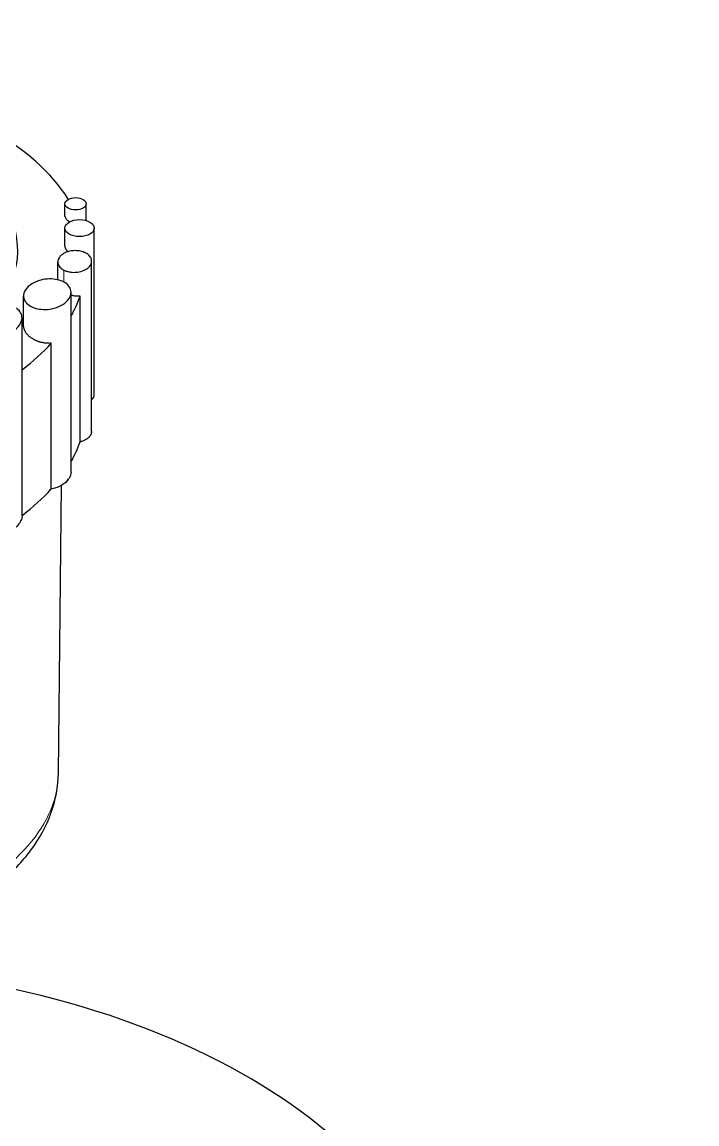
# Model space of a CAD drawing. Header units: millimetres. Extents: x 0 to 89100, y 0 to 63000.
# Drawn here: x 72157.7 to 72220, y 56203.5 to 56305.3 of the extents above; entities that cross this region are included whole.
import ezdxf

# ---------------------------------------------------------------- set-up
doc = ezdxf.new("R2010")
doc.units = ezdxf.units.MM
doc.header["$LTSCALE"] = 150
doc.layers.add('Visible', color=7, linetype='Continuous', lineweight=25)
doc.layers.add('Visible Narrow', color=7, linetype='Continuous', lineweight=18)

msp = doc.modelspace()

# ---------------------------------------------------------------- linework, layer by layer
at = {"layer": 'Visible'}
for p, q in [((72161.62, 56287.34), (72161.62, 56288.49)), ((72163.58, 56286.94), (72163.58, 56288.49)), ((72161.61, 56284.6), (72161.61, 56286.24)), ((72164.33, 56270.85), (72164.33, 56286.24)), ((72160.97, 56281.47), (72160.97, 56283.13)), ((72164.08, 56267.49), (72164.08, 56283.2)), ((72162.18, 56263.68), (72162.18, 56280.31)), ((72157.8, 56277.28), (72157.8, 56279.97)), ((72163.03, 56266.52), (72163.03, 56279.97)), ((72157.66, 56259.69), (72157.66, 56277.97)), ((72160.36, 56262.16), (72160.36, 56275.61)), ((72161.02, 56235.96), (72161.3, 56262.49))]:
    msp.add_line(p, q, dxfattribs=at)
for centre, major_axis, start_param, end_param in [((68289.52, 57194.93), (-6187.5, 0), 6.096202, 9.616876), ((68289.52, 57194.93), (6112.5, 0), 4.532673, 6.283185), ((72134.76, 56283.3), (28.85, 0), 0.343197, 2.206036), ((72134.76, 56284.2), (-22.5, 0), 2.750581, 8.718739), ((72134.76, 56283.3), (28.85, 0), 5.966736, 6.081855), ((72134.76, 56283.3), (28.85, 0), 5.62912, 5.803599), ((72162.97, 56270.85), (1.36, 0), 5.670954, 6.283185), ((72162.2, 56267.48), (1.89, 0), 6.075538, 6.194336), ((72134.76, 56269.85), (28.85, 0), 5.966736, 6.081855), ((72159.28, 56263.69), (2.89, 0), 5.814205, 5.932106), ((72134.76, 56269.85), (-28.85, 0), 2.487527, 2.662006), ((72134.76, 56182.63), (61.87, 0), 1.816979, 7.607799)]:
    msp.add_ellipse(centre, major_axis=major_axis, ratio=0.57735, start_param=start_param, end_param=end_param, dxfattribs=at)
for centre, major_axis in [((72162.6, 56288.49), (-0.98, 0)), ((72162.97, 56286.24), (-1.36, 0))]:
    msp.add_ellipse(centre, major_axis=major_axis, ratio=0.57735, dxfattribs=at)
for points, knots in [([(72161.62, 56287.34), (72161.62, 56287.28), (72161.65, 56287.21), (72161.74, 56287.07), (72161.81, 56287), (72161.94, 56286.9), (72162, 56286.86), (72162.07, 56286.83)], [-0.5927585, -0.5927585, -0.5927585, -0.5927585, -0.5465636, -0.5465636, -0.4974554, -0.4974554, -0.4679793, -0.4679793, -0.4679793, -0.4679793]), ([(72161.61, 56284.6), (72161.61, 56284.59), (72161.61, 56284.58), (72161.61, 56284.57), (72161.61, 56284.56), (72161.61, 56284.55), (72161.61, 56284.54), (72161.61, 56284.53), (72161.61, 56284.52), (72161.62, 56284.51), (72161.62, 56284.49), (72161.62, 56284.48), (72161.62, 56284.47), (72161.63, 56284.46), (72161.63, 56284.45), (72161.63, 56284.44), (72161.64, 56284.43), (72161.64, 56284.41), (72161.65, 56284.4), (72161.65, 56284.39), (72161.66, 56284.38), (72161.66, 56284.37), (72161.67, 56284.35), (72161.68, 56284.34), (72161.69, 56284.32), (72161.69, 56284.32), (72161.69, 56284.31), (72161.7, 56284.3), (72161.7, 56284.3), (72161.71, 56284.29), (72161.71, 56284.28), (72161.72, 56284.27), (72161.73, 56284.25), (72161.74, 56284.24), (72161.75, 56284.22), (72161.77, 56284.21), (72161.78, 56284.19), (72161.79, 56284.18), (72161.8, 56284.17), (72161.82, 56284.15), (72161.83, 56284.14), (72161.84, 56284.12), (72161.86, 56284.11), (72161.87, 56284.1), (72161.89, 56284.08), (72161.9, 56284.07), (72161.9, 56284.07), (72161.9, 56284.07), (72161.9, 56284.07)], [3.556046, 3.556046, 3.556046, 3.556046, 3.61277, 3.61277, 3.61277, 3.690401, 3.690401, 3.690401, 3.768219, 3.768219, 3.768219, 3.846153, 3.846153, 3.846153, 3.924124, 3.924124, 3.924124, 4.002055, 4.002055, 4.002055, 4.079869, 4.079869, 4.079869, 4.179704, 4.179704, 4.179704, 4.229458, 4.229458, 4.229458, 4.279178, 4.279178, 4.279178, 4.378945, 4.378945, 4.378945, 4.479047, 4.479047, 4.479047, 4.579336, 4.579336, 4.579336, 4.679652, 4.679652, 4.679652, 4.779833, 4.779833, 4.779833, 4.782536, 4.782536, 4.782536, 4.782536]), ([(72163.53, 56283.95), (72163.47, 56283.98), (72163.44, 56283.99), (72163.27, 56284.07), (72163.11, 56284.11), (72162.77, 56284.16), (72162.59, 56284.17), (72162.29, 56284.15), (72162.1, 56284.13), (72161.69, 56284), (72161.52, 56283.92), (72161.23, 56283.71), (72161.12, 56283.58), (72160.98, 56283.31), (72160.95, 56283.16), (72161, 56282.89), (72161.06, 56282.76), (72161.25, 56282.54), (72161.37, 56282.45), (72161.52, 56282.37)], [-0.8880941, -0.8880941, -0.8880941, -0.8880941, -0.8540851, -0.8540851, -0.7043262, -0.7043262, -0.5505729, -0.5505729, -0.4535132, -0.4535132, -0.367199, -0.367199, -0.26893, -0.26893, -0.1703214, -0.1703214, -0.0796423, -0.0796423, 0, 0, 0, 0]), ([(72161.52, 56282.37), (72161.61, 56282.33), (72161.71, 56282.29), (72161.92, 56282.22), (72162.04, 56282.2), (72162.35, 56282.15), (72162.54, 56282.16), (72162.82, 56282.18), (72163.03, 56282.21), (72163.44, 56282.36), (72163.6, 56282.45), (72163.87, 56282.67), (72163.97, 56282.8), (72164.09, 56283.08), (72164.1, 56283.22), (72164.03, 56283.49), (72163.95, 56283.61), (72163.77, 56283.8), (72163.69, 56283.87), (72163.53, 56283.95)], [-2.02087, -2.02087, -2.02087, -2.02087, -1.877254, -1.877254, -1.733386, -1.733386, -1.484034, -1.484034, -1.280209, -1.280209, -1.106342, -1.106342, -0.913487, -0.913487, -0.72369, -0.72369, -0.538223, -0.538223, -0.390034, -0.390034, -0.390034, -0.390034]), ([(72162.18, 56280.37), (72162.18, 56280.4), (72162.17, 56280.43), (72162.14, 56280.61), (72162.07, 56280.77), (72161.82, 56281.08), (72161.64, 56281.2), (72161.34, 56281.36), (72161.15, 56281.43), (72160.68, 56281.53), (72160.43, 56281.56), (72159.9, 56281.55), (72159.63, 56281.51), (72159.08, 56281.36), (72158.8, 56281.25), (72158.32, 56280.94), (72158.11, 56280.75), (72157.85, 56280.34), (72157.79, 56280.13), (72157.8, 56279.91)], [-0.9704707, -0.9704707, -0.9704707, -0.9704707, -0.9524176, -0.9524176, -0.8597699, -0.8597699, -0.7475058, -0.7475058, -0.6453648, -0.6453648, -0.5457474, -0.5457474, -0.4340768, -0.4340768, -0.3011587, -0.3011587, -0.1488437, -0.1488437, 0, 0, 0, 0]), ([(72157.8, 56279.91), (72157.81, 56279.81), (72157.84, 56279.7), (72157.93, 56279.5), (72157.99, 56279.4), (72158.21, 56279.17), (72158.38, 56279.06), (72158.7, 56278.91), (72158.87, 56278.84), (72159.31, 56278.75), (72159.56, 56278.73), (72160.09, 56278.74), (72160.36, 56278.78), (72160.92, 56278.93), (72161.19, 56279.05), (72161.68, 56279.35), (72161.88, 56279.55), (72162.16, 56280.01), (72162.19, 56280.21), (72162.18, 56280.37)], [-1.0291835, -1.0291835, -1.0291835, -1.0291835, -0.9910934, -0.9910934, -0.952916, -0.952916, -0.8965015, -0.8965015, -0.8521566, -0.8521566, -0.803104, -0.803104, -0.7474184, -0.7474184, -0.681095, -0.681095, -0.6048226, -0.6048226, -0.5137114, -0.5137114, -0.5137114, -0.5137114]), ([(72163.03, 56279.97), (72163, 56279.96), (72162.97, 56279.96), (72162.93, 56279.96), (72162.9, 56279.96), (72162.87, 56279.96), (72162.84, 56279.96), (72162.8, 56279.96), (72162.77, 56279.96), (72162.74, 56279.96), (72162.71, 56279.96), (72162.67, 56279.96), (72162.64, 56279.96), (72162.57, 56279.97), (72162.51, 56279.98), (72162.44, 56279.99), (72162.4, 56280), (72162.37, 56280), (72162.34, 56280.01), (72162.32, 56280.01), (72162.3, 56280.02), (72162.29, 56280.02), (72162.27, 56280.02), (72162.25, 56280.03), (72162.24, 56280.03), (72162.22, 56280.04), (72162.2, 56280.04), (72162.18, 56280.05)], [0, 0, 0, 0, 0.136667, 0.136667, 0.136667, 0.273386, 0.273386, 0.273386, 0.410021, 0.410021, 0.410021, 0.546791, 0.546791, 0.546791, 0.820288, 0.820288, 0.820288, 0.956966, 0.956966, 0.956966, 1.025283, 1.025283, 1.025283, 1.093602, 1.093602, 1.093602, 1.174931, 1.174931, 1.174931, 1.174931]), ([(72154.33, 56275.85), (72154.63, 56275.87), (72154.93, 56275.91), (72155.49, 56276.05), (72155.75, 56276.14), (72156.45, 56276.43), (72156.83, 56276.67), (72157.37, 56277.18), (72157.52, 56277.42), (72157.66, 56277.81), (72157.68, 56278.01), (72157.58, 56278.36), (72157.49, 56278.51), (72157.25, 56278.77), (72157.09, 56278.88), (72156.68, 56279.07), (72156.43, 56279.15), (72155.95, 56279.23), (72155.63, 56279.27), (72155.21, 56279.24)], [-1.607888, -1.607888, -1.607888, -1.607888, -1.481749, -1.481749, -1.355353, -1.355353, -1.129969, -1.129969, -0.927504, -0.927504, -0.736338, -0.736338, -0.57178, -0.57178, -0.381818, -0.381818, -0.170612, -0.170612, 0, 0, 0, 0]), ([(72157.8, 56277.22), (72157.8, 56277.24), (72157.8, 56277.26), (72157.8, 56277.28), (72157.8, 56277.28), (72157.8, 56277.28), (72157.8, 56277.28)], [0, 0, 0, 0, 0.1324239, 0.1324239, 0.1324239, 0.138491, 0.138491, 0.138491, 0.138491]), ([(72160.36, 56275.61), (72160.32, 56275.61), (72160.28, 56275.61), (72160.24, 56275.61), (72160.21, 56275.61), (72160.17, 56275.6), (72160.13, 56275.61), (72160.09, 56275.61), (72160.05, 56275.61), (72160.01, 56275.61), (72159.97, 56275.61), (72159.94, 56275.61), (72159.9, 56275.62), (72159.86, 56275.62), (72159.82, 56275.62), (72159.78, 56275.63), (72159.74, 56275.63), (72159.7, 56275.64), (72159.66, 56275.65), (72159.62, 56275.65), (72159.58, 56275.66), (72159.55, 56275.67), (72159.51, 56275.68), (72159.47, 56275.68), (72159.43, 56275.69), (72159.39, 56275.7), (72159.35, 56275.71), (72159.31, 56275.72), (72159.28, 56275.73), (72159.24, 56275.74), (72159.2, 56275.76), (72159.16, 56275.77), (72159.13, 56275.78), (72159.09, 56275.8), (72159.05, 56275.81), (72159.02, 56275.82), (72158.98, 56275.84), (72158.91, 56275.87), (72158.84, 56275.9), (72158.78, 56275.94), (72158.71, 56275.97), (72158.65, 56276.01), (72158.58, 56276.05), (72158.55, 56276.07), (72158.52, 56276.09), (72158.5, 56276.11), (72158.47, 56276.13), (72158.44, 56276.15), (72158.41, 56276.17), (72158.38, 56276.2), (72158.36, 56276.22), (72158.33, 56276.24), (72158.31, 56276.26), (72158.28, 56276.29), (72158.26, 56276.31), (72158.23, 56276.33), (72158.21, 56276.36), (72158.19, 56276.38), (72158.18, 56276.39), (72158.17, 56276.4), (72158.16, 56276.41), (72158.15, 56276.43), (72158.13, 56276.44), (72158.12, 56276.45), (72158.1, 56276.48), (72158.09, 56276.5), (72158.07, 56276.52), (72158.05, 56276.55), (72158.03, 56276.57), (72158.01, 56276.6), (72158, 56276.62), (72157.98, 56276.65), (72157.97, 56276.68), (72157.95, 56276.7), (72157.94, 56276.73), (72157.93, 56276.75), (72157.92, 56276.78), (72157.9, 56276.8), (72157.89, 56276.83), (72157.89, 56276.84), (72157.88, 56276.85), (72157.88, 56276.87), (72157.87, 56276.88), (72157.87, 56276.89), (72157.86, 56276.91), (72157.86, 56276.93), (72157.85, 56276.96), (72157.84, 56276.98), (72157.83, 56277.01), (72157.83, 56277.04), (72157.82, 56277.06), (72157.82, 56277.09), (72157.81, 56277.11), (72157.81, 56277.14), (72157.81, 56277.16), (72157.8, 56277.19), (72157.8, 56277.22)], [0, 0, 0, 0, 0.158474, 0.158474, 0.158474, 0.316867, 0.316867, 0.316867, 0.475253, 0.475253, 0.475253, 0.633667, 0.633667, 0.633667, 0.792152, 0.792152, 0.792152, 0.950576, 0.950576, 0.950576, 1.109066, 1.109066, 1.109066, 1.26749, 1.26749, 1.26749, 1.425971, 1.425971, 1.425971, 1.5844, 1.5844, 1.5844, 1.742862, 1.742862, 1.742862, 1.90125, 1.90125, 1.90125, 2.218024, 2.218024, 2.218024, 2.534814, 2.534814, 2.534814, 2.693206, 2.693206, 2.693206, 2.851685, 2.851685, 2.851685, 3.010114, 3.010114, 3.010114, 3.16859, 3.16859, 3.16859, 3.327012, 3.327012, 3.327012, 3.406209, 3.406209, 3.406209, 3.485398, 3.485398, 3.485398, 3.643795, 3.643795, 3.643795, 3.802452, 3.802452, 3.802452, 3.961361, 3.961361, 3.961361, 4.120313, 4.120313, 4.120313, 4.279065, 4.279065, 4.279065, 4.358289, 4.358289, 4.358289, 4.437533, 4.437533, 4.437533, 4.596216, 4.596216, 4.596216, 4.755035, 4.755035, 4.755035, 4.913816, 4.913816, 4.913816, 5.072366, 5.072366, 5.072366, 5.072366]), ([(72164.04, 56267.26), (72164.03, 56267.23), (72164.02, 56267.21), (72164.01, 56267.18), (72163.99, 56267.13), (72163.96, 56267.09), (72163.93, 56267.05), (72163.89, 56267), (72163.83, 56266.92), (72163.73, 56266.85), (72163.69, 56266.82), (72163.65, 56266.78), (72163.61, 56266.76), (72163.56, 56266.73), (72163.51, 56266.7), (72163.46, 56266.67), (72163.41, 56266.65), (72163.37, 56266.63), (72163.32, 56266.61), (72163.27, 56266.59), (72163.22, 56266.57), (72163.16, 56266.55), (72163.13, 56266.54), (72163.1, 56266.54), (72163.08, 56266.53), (72163.06, 56266.53), (72163.05, 56266.52), (72163.03, 56266.52)], [2.49121, 2.49121, 2.49121, 2.49121, 2.661477, 2.661477, 2.661477, 2.972457, 2.972457, 2.972457, 3.5195, 3.5195, 3.5195, 3.793117, 3.793117, 3.793117, 4.066739, 4.066739, 4.066739, 4.309574, 4.309574, 4.309574, 4.5524, 4.5524, 4.5524, 4.67383, 4.67383, 4.67383, 4.750824, 4.750824, 4.750824, 4.750824]), ([(72162.18, 56263.68), (72162.18, 56263.6), (72162.17, 56263.51), (72162.11, 56263.32), (72162.07, 56263.22), (72162, 56263.12)], [0.0138047, 0.0138047, 0.0138047, 0.0138047, 0.0729836, 0.0729836, 0.1472241, 0.1472241, 0.1472241, 0.1472241]), ([(72161.87, 56262.94), (72161.86, 56262.93), (72161.85, 56262.92), (72161.85, 56262.92), (72161.8, 56262.87), (72161.75, 56262.82), (72161.7, 56262.77), (72161.64, 56262.72), (72161.59, 56262.68), (72161.52, 56262.63), (72161.45, 56262.58), (72161.39, 56262.54), (72161.32, 56262.51), (72161.27, 56262.48), (72161.2, 56262.44), (72161.12, 56262.4), (72161.05, 56262.37), (72160.97, 56262.34), (72160.91, 56262.31), (72160.82, 56262.28), (72160.75, 56262.26), (72160.68, 56262.24), (72160.6, 56262.22), (72160.52, 56262.19), (72160.43, 56262.18), (72160.41, 56262.17), (72160.38, 56262.17), (72160.36, 56262.16)], [1.91706, 1.91706, 1.91706, 1.91706, 1.977233, 1.977233, 1.977233, 2.372727, 2.372727, 2.372727, 2.768227, 2.768227, 2.768227, 3.163724, 3.163724, 3.163724, 3.519225, 3.519225, 3.519225, 3.874729, 3.874729, 3.874729, 4.230226, 4.230226, 4.230226, 4.585732, 4.585732, 4.585732, 4.691108, 4.691108, 4.691108, 4.691108]), ([(72157.66, 56259.69), (72157.66, 56259.61), (72157.65, 56259.53), (72157.63, 56259.46), (72157.61, 56259.38), (72157.58, 56259.31), (72157.55, 56259.25), (72157.54, 56259.21), (72157.52, 56259.18), (72157.5, 56259.14), (72157.48, 56259.1), (72157.46, 56259.07), (72157.44, 56259.04), (72157.34, 56258.89), (72157.22, 56258.76), (72157.11, 56258.65), (72157.03, 56258.58), (72156.95, 56258.51), (72156.86, 56258.45), (72156.81, 56258.41), (72156.77, 56258.38), (72156.73, 56258.35), (72156.69, 56258.32), (72156.64, 56258.29), (72156.58, 56258.25), (72156.48, 56258.19), (72156.38, 56258.14), (72156.27, 56258.08), (72156.17, 56258.03), (72156.05, 56257.98), (72155.93, 56257.93), (72155.81, 56257.88), (72155.7, 56257.84), (72155.58, 56257.8), (72155.51, 56257.78), (72155.45, 56257.77), (72155.39, 56257.75), (72155.34, 56257.74), (72155.28, 56257.72), (72155.21, 56257.7), (72155.08, 56257.67), (72154.95, 56257.64), (72154.82, 56257.62), (72154.67, 56257.6), (72154.54, 56257.58), (72154.42, 56257.57), (72154.39, 56257.57), (72154.36, 56257.57), (72154.33, 56257.57)], [17.154746, 17.154746, 17.154746, 17.154746, 17.712225, 17.712225, 17.712225, 18.212756, 18.212756, 18.212756, 18.463102, 18.463102, 18.463102, 18.713412, 18.713412, 18.713412, 19.714276, 19.714276, 19.714276, 20.291946, 20.291946, 20.291946, 20.580803, 20.580803, 20.580803, 20.869647, 20.869647, 20.869647, 21.447327, 21.447327, 21.447327, 22.025013, 22.025013, 22.025013, 22.572438, 22.572438, 22.572438, 22.846173, 22.846173, 22.846173, 23.119908, 23.119908, 23.119908, 23.667317, 23.667317, 23.667317, 24.214715, 24.214715, 24.214715, 24.335586, 24.335586, 24.335586, 24.335586]), ([(72148.13, 56221.74), (72149.57, 56222.26), (72150.94, 56222.88), (72153.48, 56224.28), (72154.66, 56225.07), (72156.76, 56226.82), (72157.7, 56227.78), (72159.26, 56229.88), (72159.89, 56231.02), (72160.76, 56233.42), (72161, 56234.69), (72161.02, 56235.96)], [5.528372, 5.528372, 5.528372, 5.528372, 5.728675, 5.728675, 5.929002, 5.929002, 6.129329, 6.129329, 6.329655, 6.329655, 6.529982, 6.529982, 6.529982, 6.529982])]:
    msp.add_open_spline(points, degree=3, knots=knots, dxfattribs=at)
msp.add_open_spline([(72164.08, 56267.49), (72164.08, 56267.45), (72164.08, 56267.42), (72164.07, 56267.39)], degree=3, dxfattribs=at)
at = {"layer": 'Visible Narrow'}
for p, q in [((72161.52, 56281.31), (72161.52, 56282.32)), ((72157.8, 56277.35), (72157.8, 56279.78))]:
    msp.add_line(p, q, dxfattribs=at)
for centre, major_axis, ratio, start_param, end_param in [((72163.01, 56263.61), (1.07, 3.81), 0.004744, 5.996732, 6.136412), ((72161.28, 56261.53), (-0.86, -1.69), 0.103049, 3.561877, 3.772456), ((72134.76, 56236.06), (26.26, 0), 0.57735, 5.292201, 6.225182)]:
    msp.add_ellipse(centre, major_axis=major_axis, ratio=ratio, start_param=start_param, end_param=end_param, dxfattribs=at)

doc.saveas('drawing.dxf')
